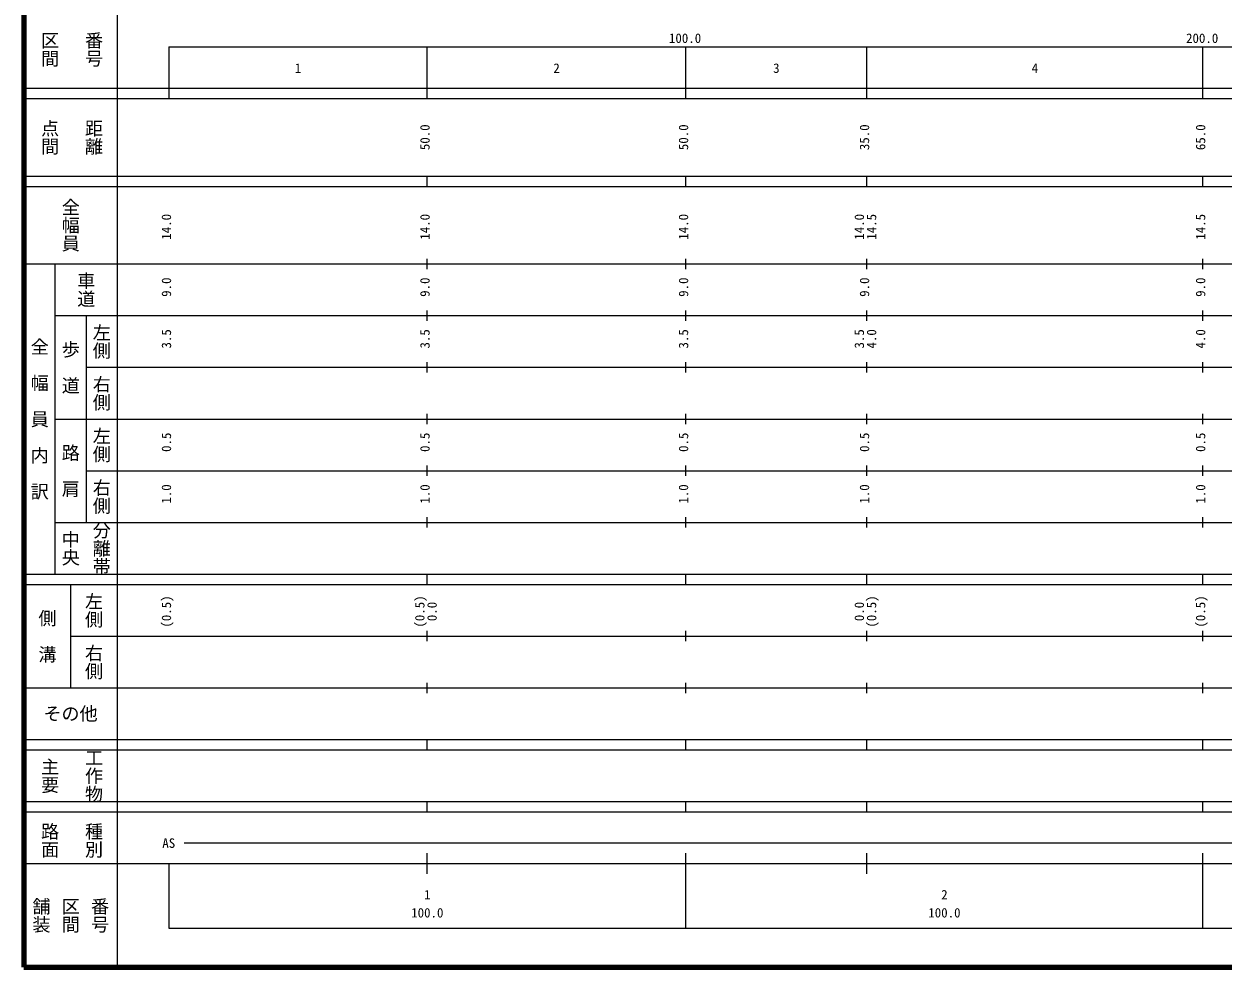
# Model space of a CAD drawing. Units: millimetres on the paper, enlarged 1000 times. Extents: x 40000 to 680000, y 20000 to 380000.
# Drawn here: x 40000 to 271877, y 20000 to 202409 of the extents above; entities that cross this region are included whole.
import ezdxf
from ezdxf.enums import TextEntityAlignment as Align

# ---------------------------------------------------------------- set-up
doc = ezdxf.new("R2010")
doc.units = ezdxf.units.MM
doc.header["$LTSCALE"] = 1000
doc.layers.add('M-TTL', color=2, linetype='Continuous', lineweight=140)
doc.layers.add('M-TTL-BAND', color=7, linetype='Continuous', lineweight=25)
doc.styles.add('@ＭＳ ゴシック', font='')
doc.styles.add('ＭＳ ゴシック', font='')
doc.styles.get('@ＭＳ ゴシック').set_extended_font_data('@MS Gothic')
doc.styles.get('ＭＳ ゴシック').set_extended_font_data('MS Gothic')

msp = doc.modelspace()

# ---------------------------------------------------------------- linework, layer by layer
at = {"layer": 'M-TTL'}
for p, q in [((40000, 380000), (40000, 20000)), ((40000, 20000), (680000, 20000))]:
    msp.add_line(p, q, dxfattribs=at)
at = {"layer": 'M-TTL-BAND'}
for p, q in [((58000, 370000), (58000, 20000)), ((68000, 198000), (579000, 198000)), ((68000, 198000), (68000, 188000)), ((118000, 188000), (118000, 198000)), ((168000, 188000), (168000, 198000)), ((168000, 188000), (168000, 198000)), ((203000, 188000), (203000, 198000)), ((268000, 188000), (268000, 198000)), ((268000, 188000), (268000, 198000)), ((40000, 190000), (579000, 190000)), ((40000, 188000), (579000, 188000)), ((40000, 173000), (579000, 173000)), ((118000, 171000), (118000, 173000)), ((168000, 171000), (168000, 173000)), ((168000, 171000), (168000, 173000)), ((203000, 171000), (203000, 173000)), ((268000, 171000), (268000, 173000)), ((268000, 171000), (268000, 173000)), ((40000, 171000), (579000, 171000)), ((40000, 156000), (579000, 156000)), ((46000, 96000), (46000, 156000)), ((118000, 155000), (118000, 157000)), ((168000, 155000), (168000, 157000)), ((168000, 155000), (168000, 157000)), ((203000, 155000), (203000, 157000)), ((268000, 155000), (268000, 157000)), ((268000, 155000), (268000, 157000)), ((118000, 145000), (118000, 147000)), ((168000, 145000), (168000, 147000)), ((168000, 145000), (168000, 147000)), ((203000, 145000), (203000, 147000)), ((268000, 145000), (268000, 147000)), ((268000, 145000), (268000, 147000)), ((46000, 146000), (579000, 146000)), ((52000, 146000), (52000, 106000)), ((118000, 135000), (118000, 137000)), ((168000, 135000), (168000, 137000)), ((168000, 135000), (168000, 137000)), ((203000, 135000), (203000, 137000)), ((268000, 135000), (268000, 137000)), ((268000, 135000), (268000, 137000)), ((52000, 136000), (579000, 136000)), ((46000, 126000), (579000, 126000)), ((118000, 125000), (118000, 127000)), ((168000, 125000), (168000, 127000)), ((168000, 125000), (168000, 127000)), ((203000, 125000), (203000, 127000)), ((268000, 125000), (268000, 127000)), ((268000, 125000), (268000, 127000)), ((52000, 116000), (579000, 116000)), ((118000, 115000), (118000, 117000)), ((168000, 115000), (168000, 117000)), ((168000, 115000), (168000, 117000)), ((203000, 115000), (203000, 117000)), ((268000, 115000), (268000, 117000)), ((268000, 115000), (268000, 117000)), ((118000, 105000), (118000, 107000)), ((168000, 105000), (168000, 107000)), ((168000, 105000), (168000, 107000)), ((203000, 105000), (203000, 107000)), ((268000, 105000), (268000, 107000)), ((268000, 105000), (268000, 107000)), ((46000, 106000), (579000, 106000)), ((40000, 96000), (579000, 96000)), ((118000, 94000), (118000, 96000)), ((168000, 94000), (168000, 96000)), ((168000, 94000), (168000, 96000)), ((203000, 94000), (203000, 96000)), ((268000, 94000), (268000, 96000)), ((268000, 94000), (268000, 96000)), ((40000, 94000), (579000, 94000)), ((49000, 94000), (49000, 74000)), ((49000, 84000), (579000, 84000)), ((118000, 83000), (118000, 85000)), ((168000, 83000), (168000, 85000)), ((168000, 83000), (168000, 85000)), ((203000, 83000), (203000, 85000)), ((268000, 83000), (268000, 85000)), ((268000, 83000), (268000, 85000)), ((118000, 73000), (118000, 75000)), ((168000, 73000), (168000, 75000)), ((168000, 73000), (168000, 75000)), ((203000, 73000), (203000, 75000)), ((268000, 73000), (268000, 75000)), ((268000, 73000), (268000, 75000)), ((40000, 74000), (579000, 74000)), ((40000, 64000), (579000, 64000)), ((118000, 62000), (118000, 64000)), ((168000, 62000), (168000, 64000)), ((168000, 62000), (168000, 64000)), ((203000, 62000), (203000, 64000)), ((268000, 62000), (268000, 64000)), ((268000, 62000), (268000, 64000)), ((40000, 62000), (579000, 62000)), ((40000, 52000), (579000, 52000)), ((118000, 50000), (118000, 52000)), ((168000, 50000), (168000, 52000)), ((168000, 50000), (168000, 52000)), ((203000, 50000), (203000, 52000)), ((268000, 50000), (268000, 52000)), ((268000, 50000), (268000, 52000)), ((40000, 50000), (579000, 50000)), ((71000, 44000), (565000, 44000)), ((118000, 38000), (118000, 42000)), ((168000, 27500), (168000, 42000)), ((168000, 27500), (168000, 42000)), ((203000, 38000), (203000, 42000)), ((268000, 27500), (268000, 42000)), ((268000, 27500), (268000, 42000)), ((40000, 40000), (579000, 40000)), ((68000, 40000), (68000, 27500)), ((68000, 27500), (579000, 27500))]:
    msp.add_line(p, q, dxfattribs=at)

# ---------------------------------------------------------------- texts
at = {"layer": 'M-TTL-BAND', "style": '@ＭＳ ゴシック'}
for s, p in [('区間', (45000, 197500)), ('番号', (53500, 197500)), ('点間', (45000, 180500)), ('距離', (53500, 180500)), ('全幅員', (49000, 163500)), ('車道', (52000, 151000)), ('左側', (55000, 141000)), ('全\u3000幅\u3000員\u3000内\u3000訳', (43000, 126000)), ('歩\u3000道', (49000, 136000)), ('右側', (55000, 131000)), ('左側', (55000, 121000)), ('路\u3000肩', (49000, 116000)), ('右側', (55000, 111000)), ('中央', (49000, 101000)), ('分離帯', (55000, 101000)), ('左側', (53500, 89000)), ('側\u3000溝', (44500, 84000)), ('右側', (53500, 79000)), ('主要', (45000, 57000)), ('工作物', (53500, 57000)), ('路面', (45000, 44500)), ('種別', (53500, 44500)), ('舗装', (43333, 30000)), ('区間', (49000, 30000)), ('番号', (54667, 30000))]:
    msp.add_text(s, height=2566, rotation=270, dxfattribs=at).set_placement(p, align=Align.MIDDLE_CENTER)
at = {"layer": 'M-TTL-BAND', "style": 'ＭＳ ゴシック'}
for s, p in [('100.0', (167844, 198195)), ('200.0', (267844, 198195)), ('1', (93000, 192405)), ('2', (143000, 192405)), ('3', (185500, 192405)), ('4', (235500, 192405)), ('AS', (68000, 42500)), ('1', (118000, 32523)), ('2', (218000, 32523)), ('100.0', (118000, 29033)), ('100.0', (218000, 29033))]:
    msp.add_text(s, height=1833, dxfattribs=at).set_placement(p, align=Align.BOTTOM_CENTER)
for s, p in [('50.0', (119000, 180500)), ('50.0', (169000, 180500)), ('35.0', (204000, 180500)), ('65.0', (269000, 180500)), ('14.0', (69000, 163174)), ('14.0', (119000, 163174)), ('14.0', (169000, 163174)), ('14.0', (203000, 163174)), ('14.5', (205370, 163174)), ('14.5', (269000, 163174)), ('9.0', (69000, 151500)), ('9.0', (119000, 151500)), ('9.0', (169000, 151500)), ('9.0', (204000, 151500)), ('9.0', (269000, 151500)), ('3.5', (69000, 141500)), ('3.5', (119000, 141500)), ('3.5', (169000, 141500)), ('3.5', (203000, 141500)), ('4.0', (205370, 141500)), ('4.0', (269000, 141500)), ('0.5', (69000, 121500)), ('0.5', (119000, 121500)), ('0.5', (169000, 121500)), ('0.5', (204000, 121500)), ('0.5', (269000, 121500)), ('1.0', (69000, 111500)), ('1.0', (119000, 111500)), ('1.0', (169000, 111500)), ('1.0', (204000, 111500)), ('1.0', (269000, 111500)), ('(0.5)', (69000, 88764)), ('(0.5)', (118000, 88764)), ('0.0', (120370, 88764)), ('0.0', (203000, 88764)), ('(0.5)', (205370, 88764)), ('(0.5)', (269000, 88764))]:
    msp.add_text(s, height=1833, rotation=90, dxfattribs=at).set_placement(p, align=Align.BOTTOM_CENTER)
msp.add_text('その他', height=2566, dxfattribs=at).set_placement((49000, 69000), align=Align.MIDDLE_CENTER)

doc.saveas('drawing.dxf')
